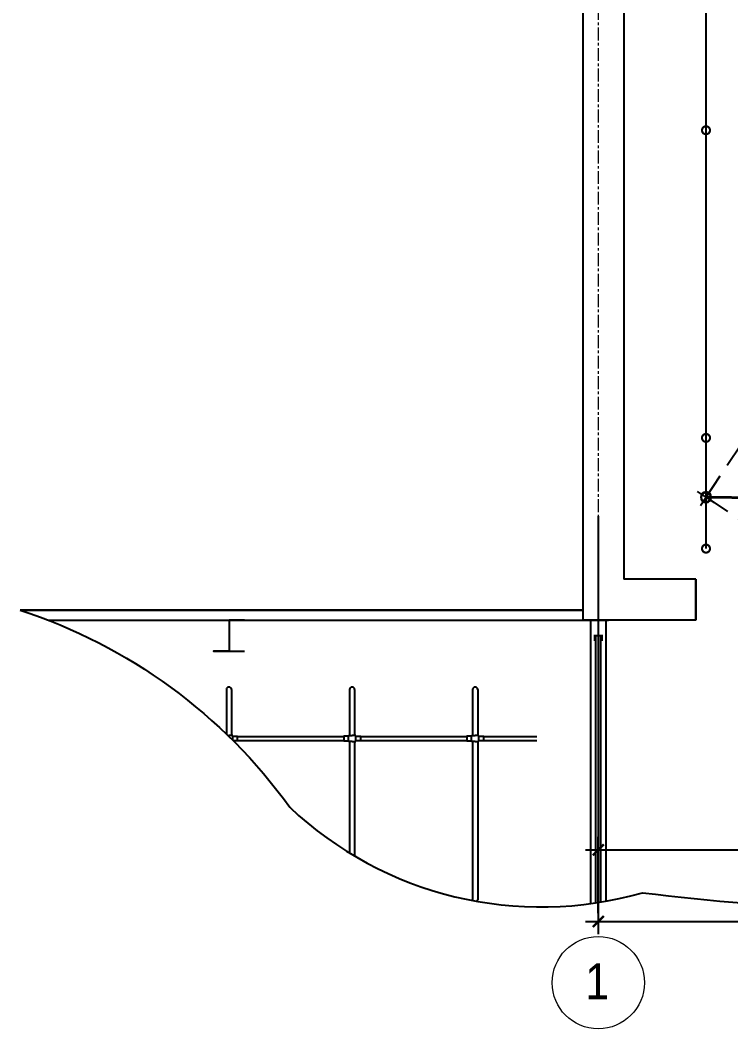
# Model space of a CAD drawing. Header units: millimetres. Extents: x 18087 to 88242, y 6810 to 56435.
# Drawn here: x 18087 to 25014, y 6871 to 16708 of the extents above; entities that cross this region are included whole.
import ezdxf

# ---------------------------------------------------------------- set-up
doc = ezdxf.new("R2010")
doc.units = ezdxf.units.MM
doc.linetypes.add('CENTER', pattern=[2, 1.25, -0.25, 0.25, -0.25])
doc.linetypes.add('HIDDEN', pattern=[0.375, 0.25, -0.125])
doc.layers.add('axis 2', color=40, linetype='CENTER', lineweight=9)
doc.layers.add('dim', color=4, linetype='Continuous', lineweight=20)
for name, color, linetype in [('equipment2', 4, 'Continuous'), ('Tehnologia', 4, 'Continuous'), ('Tehnologiya', 4, 'Continuous'), ('wall', 5, 'Continuous')]:
    doc.layers.add(name, color=color, linetype=linetype)
doc.styles.add('ESKD', font='GOTHIC.TTF', dxfattribs={"width": 0.9})
doc.styles.add('GOST 2.304', font='CS_Gost2304.shx')
doc.dimstyles.new('SPDS$0', dxfattribs={"dimscale": 100, "dimtxt": 2.5, "dimasz": 1.5, "dimexe": 1.25, "dimexo": 0.625, "dimtad": 1, "dimdec": 0, "dimrnd": 0.001, "dimtxsty": 'GOST 2.304', "dimblk": 'ARCHTICK', "dimcen": 1.5, "dimdle": 1.25, "dimadec": 0, "dimazin": 2, "dimtfac": 0.75, "dimtdec": 0, "dimtmove": 1, "dimatfit": 0, "dimfxl": 1, "dimtolj": 1, "dimarcsym": 0})

# ---------------------------------------------------------------- blocks, each defined once
blk = doc.blocks.new('_ARCHTICK')
at = {"color": 0, "linetype": 'ByBlock', "const_width": 0.15}
blk.add_lwpolyline([(-0.3535533905932748, -0.3535533905932766), (0.3535533905932748, 0.3535533905932766)], dxfattribs=at)
blk = doc.blocks.new('*D487')
at = {"layer": 'Defpoints', "color": 0, "ltscale": 125, "transparency": 16777216}
for p in [(29722.3516534005, 8617.183983411647), (23722.35165340004, 7935.574394681498, 14587.60000000015), (29722.3516534005, 7935.574394681498, 14587.60000000015)]:
    blk.add_point(p, dxfattribs=at)
at = {"layer": 'dim', "color": 0, "lineweight": -2, "ltscale": 125, "transparency": 16777216}
for p, q in [((23722.35165340004, 7998.074394681498), (23722.35165340004, 8742.183983411647)), ((29722.3516534005, 7998.074394681498), (29722.3516534005, 8742.183983411647)), ((23597.35165340004, 8617.183983411647), (29847.3516534005, 8617.183983411647))]:
    blk.add_line(p, q, dxfattribs=at)
at = {"layer": 'dim', "color": 0, "lineweight": -2, "ltscale": 125, "transparency": 16777216, "xscale": 150, "yscale": 150, "zscale": 150, "rotation": 180}
blk.add_blockref('_ARCHTICK', (23722.35165340004, 8617.183983411647), dxfattribs=at)
at = {"layer": 'dim', "color": 0, "lineweight": -2, "ltscale": 125, "transparency": 16777216, "xscale": 150, "yscale": 150, "zscale": 150}
blk.add_blockref('_ARCHTICK', (29722.3516534005, 8617.183983411647), dxfattribs=at)
at = {"layer": 'dim', "color": 0, "ltscale": 125, "transparency": 16777216, "insert": (26722.35165340027, 8804.683983411647), "char_height": 250, "attachment_point": 5, "style": 'GOST 2.304'}
blk.add_mtext('\\A1;6000', dxfattribs=at)
blk = doc.blocks.new('ring')
at = {"layer": 'Tehnologia', "const_width": 0.020480133985842}
blk.add_lwpolyline([(-0.0388720741330104, 0, 1), (0.0388720741330104, 0, 1)], format="xyb", close=True, dxfattribs=at)
blk = doc.blocks.new('*D344')
at = {"layer": 'Defpoints', "color": 0, "ltscale": 125, "transparency": 16777216}
for p in [(23722.35165340004, 11932.65708825831), (83722.35165340004, 11932.65708825645), (83722.35165340004, 7918.737818665344)]:
    blk.add_point(p, dxfattribs=at)
at = {"layer": 'dim', "color": 0, "lineweight": -2, "ltscale": 125, "transparency": 16777216}
for p, q in [((23722.35165340004, 11870.15708825831), (23722.35165340004, 7793.737818665344)), ((83722.35165340004, 11870.15708825645), (83722.35165340004, 7793.737818665344)), ((23597.35165340004, 7918.737818665344), (83847.35165340004, 7918.737818665344))]:
    blk.add_line(p, q, dxfattribs=at)
at = {"layer": 'dim', "color": 0, "lineweight": -2, "ltscale": 125, "transparency": 16777216, "xscale": 150, "yscale": 150, "zscale": 150, "rotation": 180}
blk.add_blockref('_ARCHTICK', (23722.35165340004, 7918.737818665344), dxfattribs=at)
at = {"layer": 'dim', "color": 0, "lineweight": -2, "ltscale": 125, "transparency": 16777216, "xscale": 150, "yscale": 150, "zscale": 150}
blk.add_blockref('_ARCHTICK', (83722.35165340004, 7918.737818665344), dxfattribs=at)
at = {"layer": 'dim', "color": 0, "ltscale": 125, "transparency": 16777216, "insert": (53722.35165340004, 8106.237818665344), "char_height": 250, "attachment_point": 5, "style": 'GOST 2.304'}
blk.add_mtext('\\A1;60000', dxfattribs=at)
blk = doc.blocks.new('stand')
at = {"layer": 'Tehnologia', "ltscale": 1000}
h = blk.add_hatch(dxfattribs=at)
h.set_pattern_fill('ANSI31', color=3, style=0)
h.set_pattern_definition([(45, (-254466.7920016464, -40933.06905482139), (-2.245064030267288, 2.245064030267288), [])])
h.paths.add_polyline_path([(46, 0), (51, 0, 0.414213562373095), (0, 51), (0, 46, -0.414213562373095)])
h.paths.add_polyline_path([(51, 0), (46, 0, -0.414213562373095), (0, -46), (0, -51, 0.414213562373095)])
h.paths.add_polyline_path([(-46, 0), (-51, 0, 0.414213562373095), (0, -51), (0, -46, -0.414213562373095)])
h.paths.add_polyline_path([(-51, 0), (-46, 0, -0.414213562373095), (0, 46), (0, 51, 0.414213562373095)])
at = {"layer": 'Tehnologia', "color": 3}
for p, q in [((0, -100), (0, 100)), ((-100, 0), (100, 0))]:
    blk.add_line(p, q, dxfattribs=at)
at = {"layer": 'Tehnologia', "ltscale": 1000}
for radius in [51, 46]:
    blk.add_circle((0, 0), radius, dxfattribs=at)
blk = doc.blocks.new('*U511')
at = {"layer": 'Tehnologia', "color": 3, "linetype": 'HIDDEN', "ltscale": 1000}
for q in [(0, 1298.383386170869), (1298.383386170869, 0)]:
    blk.add_line((0, 0), q, dxfattribs=at)
at = {"layer": 'Tehnologia', "color": 0, "lineweight": 40, "ltscale": 1000}
blk.add_line((0, 0), (703.0794548745826, 1091.548760989536), dxfattribs=at)
at = {"layer": 'Tehnologia', "color": 3, "linetype": 'CENTER', "ltscale": 800}
blk.add_arc((0, 0), 1298.383386170869, 0, 90, dxfattribs=at)
at = {"layer": 'Tehnologia', "extrusion": (0, 0, -1), "xscale": -1, "zscale": -1, "rotation": 180}
blk.add_blockref('stand', (0, 0), dxfattribs=at)
blk = doc.blocks.new('c-profile')
at = {"layer": 'equipment2', "color": 0, "const_width": 0.02}
blk.add_lwpolyline([(-0.0342149081617293, -0.0515351138593445), (-0.0342149081617293, 0), (0.0342149081617293, 0), (0.0342149081617293, -0.0515351138593445)], dxfattribs=at)

msp = doc.modelspace()

# ---------------------------------------------------------------- linework, layer by layer
at = {"linetype": 'Continuous', "ltscale": 125, "elevation": 1.74623e-10}
for points in [[(18086.88647157389, 10955.56679216238, -0.1588665268510818), (20714.04840866073, 9032.669056467952, 0.2650248688729281), (24154.11464942216, 8198.997012131855)], [(24154.11464942216, 8198.997012131855, 0.0487561732037365), (28193.01208511104, 8086.174293565105, 0.0117196522572684), (32214.14470121793, 8123.118288259029)]]:
    msp.add_lwpolyline(points, format="xyb", dxfattribs=at)
at = {"layer": 'axis 2', "ltscale": 100}
msp.add_line((23722.35165339817, 53635.39903723473), (23722.3516534005, 8955.722726448912), dxfattribs=at)
at = {"layer": 'axis 2', "color": 178, "linetype": 'ByBlock', "ltscale": 100, "true_color": 0x000000}
msp.add_circle((23722.3516534005, 7321.375658768702), 450, dxfattribs=at)
at = {"layer": 'equipment2', "color": 3}
for p, q in [((23697.4916515026, 8099.311481491437), (23697.4916515026, 10705.56679215795)), ((23747.4916514877, 8107.205047530362), (23747.4916514877, 10705.56679215795))]:
    msp.add_line(p, q, dxfattribs=at)
at = {"layer": 'Tehnologiya', "ltscale": 100}
for q in [(24772.4010189885, 52984.89003466024), (24772.40101898943, 16348.55763287121)]:
    msp.add_line((24772.40101898943, 11554.27982263896), q, dxfattribs=at)
at = {"layer": 'Tehnologiya', "ltscale": 0.3}
for p, q in [((20097.24517362674, 10179.67711230764), (20097.24517362674, 9744.96454756568)), ((20147.24517362674, 10179.67711230764), (20147.24517362674, 9732.010575792294)), ((21297.24517362674, 10179.67711230764), (21297.24517362674, 9732.010575792294)), ((21347.24517362674, 10179.67711230764), (21347.24517362674, 9732.010575792294)), ((22497.24517362674, 10179.67711230764), (22497.24517362674, 9732.010575792294)), ((22547.24517362674, 10179.67711230764), (22547.24517362674, 9732.010575792294)), ((20110.62890285968, 9732.010575792294), (20122.24517362674, 9732.010575792294)), ((20158.43404997622, 9732.010575792294), (20122.24517362674, 9732.010575792294)), ((20158.43404997622, 9684.979219091365), (20158.43404997622, 9732.010575792294)), ((20158.43404997622, 9722.517792177161), (20158.4725091608, 9722.517792177161)), ((20158.43404997622, 9682.517792177161), (20158.4725091608, 9682.517792177161)), ((20203.135790785, 9722.517792177161), (20722.24517362674, 9722.517792177161)), ((20203.135790785, 9682.517792177161), (20722.24517362674, 9682.517792177161)), ((20722.24517362674, 9722.517792177161), (21241.35455646848, 9722.517792177161)), ((20722.24517362674, 9682.517792177161), (21241.35455646848, 9682.517792177161)), ((21286.01783809268, 9682.517792177161), (21286.06089458584, 9682.517792177161)), ((21286.05629727726, 9732.010575792294), (21322.24517362674, 9732.010575792294)), ((21286.05629727726, 9673.030487815158), (21286.05629727726, 9732.010575792294)), ((21322.24517362674, 9673.030487815158), (21286.05629727726, 9673.030487815158)), ((21297.24517362674, 9673.030487815158), (21297.24517362674, 8586.57257677499)), ((21358.43404997622, 9732.010575792294), (21322.24517362674, 9732.010575792294)), ((21322.24517362674, 9673.030487815158), (21358.43404997622, 9673.030487815158)), ((21347.24517362674, 9673.030487815158), (21347.24517362674, 8556.472066263908)), ((21358.43404997622, 9673.030487815158), (21358.43404997622, 9732.010575792294)), ((21358.43404997622, 9722.517792177161), (21358.4725091608, 9722.517792177161)), ((21358.43404997622, 9682.517792177161), (21358.4725091608, 9682.517792177161)), ((21403.135790785, 9722.517792177161), (21922.24517362674, 9722.517792177161)), ((21403.135790785, 9682.517792177161), (21922.24517362674, 9682.517792177161)), ((21922.24517362674, 9722.517792177161), (22441.35455646894, 9722.517792177161)), ((21922.24517362674, 9682.517792177161), (22441.35455646894, 9682.517792177161)), ((22486.01783809268, 9682.517792177161), (22486.06089458584, 9682.517792177161)), ((22486.05629727773, 9732.010575792294), (22522.24517362674, 9732.010575792294)), ((22486.05629727773, 9673.030487815158), (22486.05629727773, 9732.010575792294)), ((22522.24517362674, 9673.030487815158), (22486.05629727773, 9673.030487815158)), ((22497.24517362674, 9673.030487815158), (22497.24517362674, 8129.566792104168)), ((22558.43404997575, 9732.010575792294), (22522.24517362674, 9732.010575792294)), ((22522.24517362674, 9673.030487815158), (22558.43404997575, 9673.030487815158)), ((22547.24517362674, 9673.030487815158), (22547.24517362674, 8129.566792104168)), ((22558.43404997575, 9673.030487815158), (22558.43404997575, 9732.010575792294)), ((22558.43404997575, 9722.517792177161), (22558.47250916033, 9722.517792177161)), ((22558.43404997575, 9682.517792177161), (22558.47250916033, 9682.517792177161)), ((22603.13579078454, 9722.517792177161), (23122.24517362674, 9722.517792177161)), ((22603.13579078454, 9682.517792177161), (23122.24517362674, 9682.517792177161))]:
    msp.add_line(p, q, dxfattribs=at)
at = {"layer": 'Tehnologiya', "ltscale": 0.3, "elevation": 1.74623e-10}
msp.add_lwpolyline([(20158.4725091608, 9684.94089582377), (20158.4725091608, 9726.665120956262), (20203.135790785, 9726.665120956262), (20203.135790785, 9678.422516301514), (20165.00245870154, 9678.422516301514)], dxfattribs=at)
for points in [[(21286.01783809268, 9726.665120956262), (21241.35455646848, 9726.665120956262), (21241.35455646848, 9678.422516301514), (21286.01783809268, 9678.422516301514)], [(21358.4725091608, 9726.665120956262), (21403.135790785, 9726.665120956262), (21403.135790785, 9678.422516301514), (21358.4725091608, 9678.422516301514)], [(22486.01783809268, 9726.665120956262), (22441.35455646894, 9726.665120956262), (22441.35455646894, 9678.422516301514), (22486.01783809268, 9678.422516301514)], [(22558.47250916033, 9726.665120956262), (22603.13579078454, 9726.665120956262), (22603.13579078454, 9678.422516301514), (22558.47250916033, 9678.422516301514)]]:
    msp.add_lwpolyline(points, close=True, dxfattribs=at)
at = {"layer": 'Tehnologiya', "ltscale": 0.3}
for centre, start, end in [((20122.24517362674, 10179.67711230764), 0, 180), ((21322.24517362674, 10179.67711230764), 0, 180), ((22522.24517362674, 10179.67711230764), 0, 180), ((22522.24517362674, 8129.566792104168), 180, 197.0495249126752), ((22522.24517362674, 8129.566792104168), 322.149878876663, 0)]:
    msp.add_arc(centre, 24.99999999999494, start, end, dxfattribs=at)
at = {"layer": 'wall', "ltscale": 125}
for p, q in [((23572.40345356397, 53635.39903723356), (23572.40345356397, 10855.56679215981)), ((23972.45525372883, 53235.39903723356), (23972.45525372883, 11255.56679215981)), ((23572.40345356397, 16348.55763287121), (23572.40345356397, 10855.56679215981)), ((23972.45525372883, 16348.55763287121), (23972.45525372883, 11255.56679215981)), ((24672.40101898943, 11255.56679215981), (23972.45525372883, 11255.56679215981)), ((24672.40101898943, 11255.56679215981), (23972.45525372883, 11255.56679215981)), ((24672.40101898943, 10855.56679215981), (24672.40101898943, 11255.56679215981)), ((24672.40101898943, 11255.56679215981), (24672.40101898943, 10855.56679215981)), ((24672.40101898943, 11255.56679215981), (24672.40101898943, 10855.56679215981)), ((24672.40101898943, 10855.56679215981), (24672.40101898943, 11255.56679215981)), ((24672.40101898943, 11255.56679215981), (24672.40101898943, 10855.56679215981)), ((24672.40101898943, 11255.56679215981), (24672.40101898943, 10855.56679215981)), ((24672.40101898943, 10855.56679215981), (23572.40345356397, 10855.56679215981)), ((24672.40101898943, 10855.56679215981), (23572.40345356397, 10855.56679215981))]:
    msp.add_line(p, q, dxfattribs=at)
at = {"layer": 'wall', "ltscale": 100}
for p, q in [((23572.40345356397, 10955.56679216238), (18086.88647157389, 10955.56679216238)), ((18086.88647158367, 10955.56679215912), (23572.40345356397, 10955.56679215888)), ((18365.24176350718, 10855.56679215981), (23822.40101898943, 10855.56679215981)), ((20122.49165152914, 10855.56679215981), (20122.49165152914, 10555.56679215981)), ((20122.49165152914, 10855.56679215981), (20122.49165152914, 10555.56679215981)), ((20122.49165152914, 10555.56679215981), (19972.49165152914, 10555.56679215981)), ((19972.49165152914, 10555.56679215981), (20272.49165152914, 10555.56679215981)), ((20122.49165152914, 10555.56679215981), (19972.49165152914, 10555.56679215981)), ((19972.49165152914, 10555.56679215981), (20272.49165152914, 10555.56679215981))]:
    msp.add_line(p, q, dxfattribs=at)
at = {"layer": 'wall'}
for p, q in [((23647.49165151005, 10855.56679215795), (23647.49165151005, 8092.141492530245)), ((23797.49165151005, 10855.56679215795), (23797.49165151005, 8115.827062479693))]:
    msp.add_line(p, q, dxfattribs=at)
at = {"layer": 'wall', "ltscale": 100, "elevation": 1.74623e-10}
msp.add_lwpolyline([(19972.49165152914, 10855.56679215981), (20272.49165152914, 10855.56679215981), (20122.49165152914, 10855.56679215981), (20122.49165152914, 10555.56679215981), (19972.49165152914, 10555.56679215981), (20272.49165152914, 10555.56679215981)], dxfattribs=at)
msp.add_lwpolyline([(19972.49165152914, 10855.56679215981), (20272.49165152914, 10855.56679215981), (20122.49165152914, 10855.56679215981), (20122.49165152914, 10555.56679215981), (19972.49165152914, 10555.56679215981), (20272.49165152914, 10555.56679215981)], dxfattribs=at)

# ---------------------------------------------------------------- block references
at = {"layer": 'equipment2', "ltscale": 0.6, "extrusion": (0, 0, -1), "xscale": 1000, "yscale": 1000, "zscale": -1000}
msp.add_blockref('c-profile', (-23722.49165151005, 10705.56679215795), dxfattribs=at)
at = {"layer": 'Tehnologiya', "ltscale": 100, "xscale": -1000, "yscale": 1000, "zscale": 1000, "rotation": 180}
for p in [(24772.40101898943, 15634.21347422782, -2.4447218e-09), (24772.40101898943, 15634.21347422782, -2.4447218e-09), (24772.40101898943, 12634.21347482783, -2.4447218e-09), (24772.40101898943, 12634.21347482783, -2.4447218e-09), (24772.40101898943, 11554.27982263896), (24772.40101898943, 11554.27982263896)]:
    msp.add_blockref('ring', p, dxfattribs=at)
at = {"layer": 'Tehnologiya', "ltscale": 100, "xscale": -1, "rotation": 236.5285125693487}
msp.add_blockref('*U511', (24772.49352606123, 12055.5582302094), dxfattribs=at)
msp.add_blockref('*U511', (24772.49352606123, 12055.5582302094), dxfattribs=at)

# ---------------------------------------------------------------- texts
at = {"layer": 'axis 2', "color": 178, "ltscale": 100, "true_color": 0x000000, "insert": (23712.28501656993, 7333.98947947054), "char_height": 350, "width": 1032.556607200764, "attachment_point": 5, "style": 'ESKD'}
msp.add_mtext('1', dxfattribs=at)

# ---------------------------------------------------------------- dimensions: what is measured, and where the dimension line sits
at = {"layer": 'dim', "ltscale": 125}
for base, p1, p2, picture, middle in [((83722.35165340004, 7918.737818665344), (23722.35165340004, 11932.65708825831), (83722.35165340004, 11932.65708825645), '*D344', (53722.35165340004, 8106.237818665344)), ((29722.3516534005, 8617.183983411647), (23722.35165340004, 7935.574394681498, 14587.60000000015), (29722.3516534005, 7935.574394681498, 14587.60000000015), '*D487', (26722.35165340027, 8804.683983411647))]:
    dim = msp.add_linear_dim(base=base, p1=p1, p2=p2, dimstyle='SPDS$0', override={"dimblk1": 'ARCHTICK', "dimblk2": 'ARCHTICK', "dimsah": 1}, dxfattribs=at)
    dim.commit()
    dim.dimension.update_dxf_attribs({"geometry": picture, "text_midpoint": middle})

doc.saveas('drawing.dxf')
